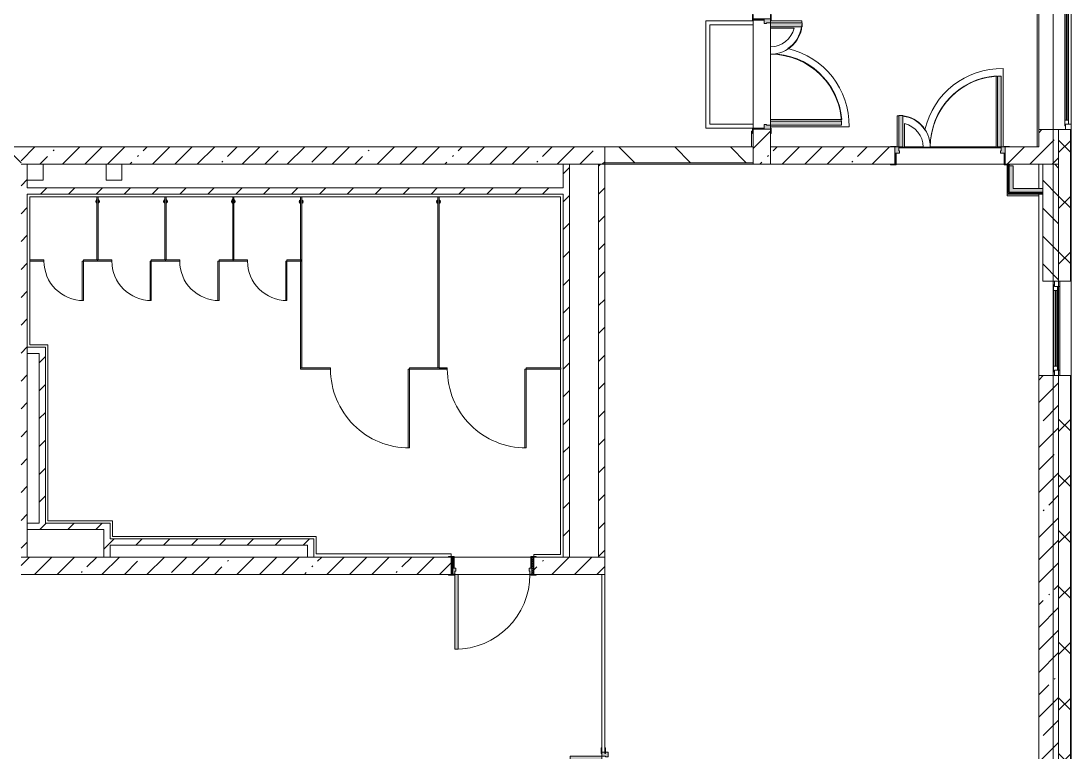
# Model space of a CAD drawing. Header units: millimetres. Extents: x 957 to 217451, y -8553 to 29000.
# Drawn here: x 202371 to 215679, y 2927 to 12198 of the extents above; entities that cross this region are included whole.
import ezdxf

# ---------------------------------------------------------------- set-up
doc = ezdxf.new("R2010")
doc.units = ezdxf.units.MM
doc.linetypes.add('Осевая', pattern=[3175, 635, -476.25, 1587.5, -476.25])
for name, color, linetype, lineweight, true_color in [('A-DOOR-3', 7, 'Continuous', 5, 0xaaaaaa), ('A-DOOR-4', 7, 'Continuous', 5, 0xe2e2e2), ('A-DOOR-FRAM-3', 7, 'Continuous', 5, 0xe2e2e2), ('A-DOOR-FRAM-4', 7, 'Continuous', 5, 0xaaaaaa), ('A-FLOR-2', 7, 'Continuous', 5, 0xaaaaaa), ('A-GENM-5', 7, 'Continuous', 5, 0xe2ddcd), ('I-WALL-1', 7, 'Continuous', 9, 0xe7e7e7)]:
    doc.layers.add(name, color=color, linetype=linetype, lineweight=lineweight, true_color=true_color)
for name, color, linetype, lineweight in [('A-DOOR-6', 7, 'Continuous', 5), ('A-GENM-2', 7, 'Continuous', 5), ('A-GLAZ-2', 7, 'Continuous', 5), ('A-WALL', 7, 'Continuous', 9), ('A-WALL-2', 7, 'Continuous', 5), ('I-WALL-2', 7, 'Continuous', 5), ('Оси', 7, 'Continuous', 9), ('Оси-2', 7, 'Осевая', 9)]:
    doc.layers.add(name, color=color, linetype=linetype, lineweight=lineweight)
pattern_1 = [(45, (90440.88, 0), (-176.7767, 176.7767), [])]
pattern_2 = [(45, (90440.88, 0), (-285.1231, 285.1231), []), (45, (90726, 0), (-285.1231, 285.1231), [504.031, -100.806, 16.764, -84.042])]
pattern_3 = [(45, (90440.9, 0), (-530.33, 530.33), []), (135, (90440.9, 0), (-530.33, -530.33), [])]

# ---------------------------------------------------------------- blocks, each defined once
blk = doc.blocks.new('120_Окно_СКБ_1Ст - 120_Окно_СКБ_1Ст 1200х2500_h_ с форточкой 3-24161067-3_2_1_птичка')
at = {"layer": 'A-GLAZ-2'}
for p, q in [((-600, -127), (-600, -57)), ((-600, -57), (-530, -57)), ((600, -57), (-600, -57)), ((-530, -127), (-600, -127)), ((-600, -127), (-550, -127)), ((-530, -127), (-550, -127)), ((-550, -127), (-550, -137)), ((-530, -57), (-530, -127)), ((530, -87), (-530, -87)), ((-530, -87), (-530, -127)), ((-480, -137), (-480, -87)), ((-480, -107), (480, -107)), ((480, -117), (-480, -117)), ((480, -137), (480, -87)), ((530, -127), (530, -57)), ((530, -57), (600, -57)), ((530, -127), (530, -87)), ((600, -127), (530, -127)), ((550, -127), (530, -127)), ((550, -127), (600, -127)), ((550, -137), (550, -127)), ((600, -57), (600, -127)), ((-550, -137), (550, -137)), ((550, -137), (-550, -137))]:
    blk.add_line(p, q, dxfattribs=at)
blk = doc.blocks.new('110_Дверь_СКБ_2Ст - Д-5_п_ Из игровой в коридор-32679362-3_2_1_птичка')
at = {"layer": 'A-DOOR-4'}
for points in [[(662, 110), (662, 1010), (612, 1010), (612, 110)], [(-638, 110), (-588, 110), (-588, 510), (-638, 510), (-638, 170)], [(712, -110), (712, 30), (698, 30), (698, -110)]]:
    blk.add_hatch(color=256, dxfattribs=at).paths.add_polyline_path(points)
h = blk.add_hatch(color=256, dxfattribs=at)
h.paths.add_polyline_path([(-628, 30), (-628, 60), (-638, 60), (-638, 110), (-688, 109), (-688, 30), (-637, 30)])
h.paths.add_polyline_path([(652, 30), (712, 30), (712, 110), (662, 109), (662, 60), (652, 60)])
at = {"layer": 'A-DOOR-FRAM-3'}
for points in [[(-742, 110), (-672, 110), (-672, 118), (-742, 118)], [(-688, -110), (-672, -110), (-672, 30), (-688, 30), (-688, -106)], [(768, 110), (768, 118), (698, 118), (698, 110), (761, 110)], [(-718, -118), (-672, -118), (-672, -110), (-742, -110), (-742, -118)], [(750, -118), (768, -118), (763, -110), (698, -110), (698, -118), (738, -118)]]:
    blk.add_hatch(color=256, dxfattribs=at).paths.add_polyline_path(points)
at = {"layer": 'A-DOOR-3'}
for p, q in [((662, 1010), (612, 1010)), ((612, 1010), (612, 110)), ((662, 110), (662, 1010)), ((-638, 510), (-638, 110)), ((-588, 510), (-638, 510)), ((-588, 110), (-588, 510)), ((-638, 110), (-588, 110)), ((612, 110), (662, 110))]:
    blk.add_line(p, q, dxfattribs=at)
for centre, radius, start, end in [((662, 110), 900, 90, 180), ((-638, 110), 400, 360, 90)]:
    blk.add_arc(centre, radius, start, end, dxfattribs=at)
at = {"layer": 'A-DOOR-FRAM-4'}
for p, q in [((-672, 118), (-742, 118)), ((-742, 118), (-742, 110)), ((-742, 110), (-672, 110)), ((-638, 110), (-688, 110)), ((-688, 110), (-688, 30)), ((-688, 30), (-628, 30)), ((-672, 30), (-688, 30)), ((-688, 30), (-688, -110)), ((-672, 110), (-672, 118)), ((-672, -110), (-672, 30)), ((-638, 60), (-638, 110)), ((-628, 60), (-638, 60)), ((-628, 30), (-628, 60)), ((662, 60), (652, 60)), ((652, 60), (652, 30)), ((652, 30), (712, 30)), ((662, 110), (662, 60)), ((712, 110), (662, 110)), ((768, 118), (698, 118)), ((698, 118), (698, 110)), ((698, 110), (768, 110)), ((712, 30), (698, 30)), ((698, 30), (698, -110)), ((712, 30), (712, 110)), ((712, -110), (712, 30)), ((768, 110), (768, 118)), ((-672, -110), (-742, -110)), ((-742, -110), (-742, -118)), ((-742, -118), (-672, -118)), ((-688, -110), (-672, -110)), ((-672, -118), (-672, -110)), ((698, -110), (712, -110)), ((768, -110), (698, -110)), ((698, -110), (698, -118)), ((698, -118), (768, -118)), ((768, -118), (768, -110))]:
    blk.add_line(p, q, dxfattribs=at)
blk = doc.blocks.new('110_Дверь_СКБ_2Ст - Д-1_л_Лестничная клетка EIS60 2-32142534-3_2_1_птичка')
at = {"layer": 'A-DOOR-4'}
for points in [[(662, 110), (662, 1010), (612, 1010), (612, 110)], [(-638, 110), (-588, 110), (-588, 510), (-638, 510), (-638, 186)], [(712, -110), (712, 30), (698, 25), (698, -110)]]:
    blk.add_hatch(color=256, dxfattribs=at).paths.add_polyline_path(points)
h = blk.add_hatch(color=256, dxfattribs=at)
h.paths.add_polyline_path([(698, 30), (712, 30), (712, 110), (662, 110), (662, 60), (652, 60), (652, 30), (697, 30)])
h.paths.add_polyline_path([(-628, 30), (-628, 60), (-638, 60), (-638, 110), (-688, 110), (-688, 30), (-638, 30)])
at = {"layer": 'A-DOOR-FRAM-3'}
for points in [[(-689, 110), (-672, 110), (-672, 118), (-742, 118), (-742, 110), (-692, 110)], [(-688, -110), (-672, -110), (-673, 30), (-688, 25), (-688, -106)], [(712, 110), (768, 110), (768, 118), (698, 118), (698, 110)], [(-723, -118), (-672, -118), (-673, -110), (-742, -110), (-742, -118)], [(712, -118), (768, -118), (768, -110), (698, -110), (698, -118), (708, -118)]]:
    blk.add_hatch(color=256, dxfattribs=at).paths.add_polyline_path(points)
at = {"layer": 'A-DOOR-3'}
for p, q in [((662, 1010), (612, 1010)), ((612, 1010), (612, 110)), ((662, 110), (662, 1010)), ((-638, 510), (-638, 110)), ((-588, 510), (-638, 510)), ((-588, 110), (-588, 510)), ((-638, 110), (-588, 110)), ((612, 110), (662, 110))]:
    blk.add_line(p, q, dxfattribs=at)
for centre, radius, start, end in [((662, 110), 900, 90, 180), ((-638, 110), 400, 360, 90)]:
    blk.add_arc(centre, radius, start, end, dxfattribs=at)
at = {"layer": 'A-DOOR-FRAM-4'}
for p, q in [((-672, 118), (-742, 118)), ((-742, 118), (-742, 110)), ((-742, 110), (-672, 110)), ((-638, 110), (-688, 110)), ((-688, 110), (-688, 30)), ((-688, 30), (-628, 30)), ((-672, 30), (-688, 30)), ((-688, 30), (-688, -110)), ((-672, 110), (-672, 118)), ((-672, -110), (-672, 30)), ((-638, 60), (-638, 110)), ((-628, 60), (-638, 60)), ((-628, 30), (-628, 60)), ((662, 60), (652, 60)), ((652, 60), (652, 30)), ((652, 30), (712, 30)), ((662, 110), (662, 60)), ((712, 110), (662, 110)), ((768, 118), (698, 118)), ((698, 118), (698, 110)), ((698, 110), (768, 110)), ((712, 30), (698, 30)), ((698, 30), (698, -110)), ((712, 30), (712, 110)), ((712, -110), (712, 30)), ((768, 110), (768, 118)), ((-672, -110), (-742, -110)), ((-742, -110), (-742, -118)), ((-742, -118), (-672, -118)), ((-688, -110), (-672, -110)), ((-672, -118), (-672, -110)), ((698, -110), (712, -110)), ((768, -110), (698, -110)), ((698, -110), (698, -118)), ((698, -118), (768, -118)), ((768, -118), (768, -110))]:
    blk.add_line(p, q, dxfattribs=at)
blk = doc.blocks.new('110_Дверь_СКБ_1Ст_Внутренняя1 - Д-7а_л__950x2100h_Туалет-V201-3_2_1_птичка')
at = {"layer": 'A-DOOR-3'}
h = blk.add_hatch(dxfattribs=at)
h.set_pattern_fill('FP_80', color=256, style=0, pattern_type=2)
h.set_pattern_definition([(135, (1776.41, 174.685), (-14.14214, -14.14214), []), (225, (1776.41, 174.685), (14.14214, -14.14214), [])])
h.paths.add_polyline_path([(537.5, 110), (512.5, 110), (512.5, -110), (537.5, -110)])
at = {"layer": 'A-DOOR-4'}
h = blk.add_hatch(color=256, dxfattribs=at)
h.paths.add_polyline_path([(487.5, 110), (487.5, 70), (477.5, 70), (477.5, 30), (512.5, 30), (512.5, 110), (500.2, 110)])
h.paths.add_polyline_path([(-487.5, 110), (-487.5, 30), (-452.5, 30), (-452.5, 70), (-462.5, 70), (-462.5, 110), (-472.5, 110)])
at = {"layer": 'A-DOOR-FRAM-3'}
for points in [[(447.5, 1060), (447.5, 110), (487.5, 112), (487.5, 1060)], [(-542.5, 118), (-542.5, 110), (-472.5, 110), (-472.5, 118), (-512.5, 118)], [(-487.5, 30), (-487.5, -110), (-472.5, -110), (-472.5, 30)], [(567.5, 118), (497.5, 118), (497.5, 110), (567.5, 110)], [(497.5, 30), (497.5, -110), (512.5, -110), (512.5, 30)], [(-512.5, -110), (-542.5, -110), (-542.5, -118), (-472.5, -118), (-472.5, -110), (-487.5, -110)], [(536.5, -110), (497.5, -110), (497.5, -118), (567.5, -118), (567.5, -110), (537.5, -110)]]:
    blk.add_hatch(color=256, dxfattribs=at).paths.add_polyline_path(points)
at = {"layer": 'A-DOOR-FRAM-4'}
h = blk.add_hatch(dxfattribs=at)
h.set_pattern_fill('FP_81', color=256, style=0, pattern_type=2)
h.set_pattern_definition([(45, (-346.384, 174.685), (-14.1421, 14.1421), []), (135, (-346.384, 174.685), (-14.1421, -14.1421), [])])
h.paths.add_polyline_path([(-512.5, 110), (-512.5, -110), (-487.5, -110), (-487.5, 110)])
at = {"layer": 'A-DOOR-3'}
for p, q in [((487.5, 1060), (447.5, 1060)), ((447.5, 1060), (447.5, 110)), ((487.5, 110), (487.5, 1060)), ((447.5, 110), (487.5, 110))]:
    blk.add_line(p, q, dxfattribs=at)
blk.add_arc((487.5, 110), 950, 90, 180, dxfattribs=at)
at = {"layer": 'A-DOOR-FRAM-4'}
for p, q in [((-472.5, 118), (-542.5, 118)), ((-542.5, 118), (-542.5, 110)), ((-542.5, 110), (-472.5, 110)), ((-487.5, 110), (-512.5, 110)), ((-512.5, 110), (-512.5, -110)), ((-462.5, 110), (-487.5, 110)), ((-487.5, 110), (-487.5, 30)), ((-487.5, -110), (-487.5, 110)), ((-472.5, 110), (-487.5, 110)), ((-487.5, 110), (-487.5, 109)), ((-487.5, 109), (-472.5, 109)), ((-487.5, 30), (-452.5, 30)), ((-472.5, 30), (-487.5, 30)), ((-487.5, 30), (-487.5, -110)), ((-472.5, 110), (-472.5, 118)), ((-472.5, 109), (-472.5, 110)), ((-472.5, -110), (-472.5, 30)), ((-462.5, 70), (-462.5, 110)), ((-452.5, 70), (-462.5, 70)), ((-452.5, 30), (-452.5, 70)), ((487.5, 70), (477.5, 70)), ((477.5, 70), (477.5, 30)), ((477.5, 30), (512.5, 30)), ((487.5, 110), (487.5, 70)), ((512.5, 110), (487.5, 110)), ((567.5, 118), (497.5, 118)), ((497.5, 118), (497.5, 110)), ((512.5, 110), (497.5, 110)), ((497.5, 110), (497.5, 109)), ((497.5, 110), (567.5, 110)), ((497.5, 109), (512.5, 109)), ((512.5, 30), (497.5, 30)), ((497.5, 30), (497.5, -110)), ((512.5, 30), (512.5, 110)), ((537.5, 110), (512.5, 110)), ((512.5, 110), (512.5, -110)), ((512.5, 109), (512.5, 110)), ((512.5, -110), (512.5, 30)), ((537.5, -110), (537.5, 110)), ((567.5, 110), (567.5, 118)), ((-472.5, -110), (-542.5, -110)), ((-542.5, -110), (-542.5, -118)), ((-542.5, -118), (-472.5, -118)), ((-512.5, -110), (-487.5, -110)), ((-487.5, -110), (-472.5, -110)), ((-472.5, -118), (-472.5, -110)), ((497.5, -110), (512.5, -110)), ((567.5, -110), (497.5, -110)), ((497.5, -110), (497.5, -118)), ((497.5, -118), (567.5, -118)), ((512.5, -110), (537.5, -110)), ((567.5, -118), (567.5, -110))]:
    blk.add_line(p, q, dxfattribs=at)
blk = doc.blocks.new('120_Окно_СКБ_2Ст_Фрамуга сверху - 120_Окно_СКБ_2Ст_2300х2500_h_ ДОО 2-24160916-3_2_1_птичка')
at = {"layer": 'A-GLAZ-2'}
for p, q in [((-1150, 13), (-1150, 83)), ((-1150, 83), (-1080, 83)), ((1150, 83), (-1150, 83)), ((-1080, 13), (-1150, 13)), ((-1150, 13), (-540, 13)), ((-1080, 83), (-1080, 13)), ((-1080, 83), (1080, 83)), ((-590, 53), (-1080, 53)), ((-590, 43), (-1080, 43)), ((-1080, 13), (-540, 13)), ((-590, 13), (-590, 83)), ((-590, 83), (-520, 83)), ((-520, 13), (-590, 13)), ((-520, 13), (-540, 13)), ((-540, 13), (-540, 3)), ((-540, 3), (1100, 3)), ((1100, 3), (-540, 3)), ((-520, 83), (-520, 13)), ((1080, 53), (-520, 53)), ((-520, 53), (-520, 13)), ((-470, 3), (-470, 53)), ((-470, 33), (1030, 33)), ((1030, 23), (-470, 23)), ((1030, 3), (1030, 53)), ((1080, 13), (1080, 83)), ((1080, 83), (1150, 83)), ((1080, 13), (1080, 53)), ((1150, 13), (1080, 13)), ((1100, 13), (1080, 13)), ((1100, 13), (1150, 13)), ((1100, 3), (1100, 13)), ((1150, 83), (1150, 13))]:
    blk.add_line(p, q, dxfattribs=at)
blk = doc.blocks.new('131_Сантехническая перегородка_Дверь 5 - СД-1-V295-3_2_1_птичка')
at = {"layer": 'A-GENM-5'}
for points in [[(70, 8), (70, -8), (250, -8), (250, 8), (77, 8)], [(750, 8), (750, -8), (930, -8), (929, 8), (828, 8)]]:
    blk.add_hatch(color=256, dxfattribs=at).paths.add_polyline_path(points)
at = {"layer": 'A-DOOR-6'}
for p, q in [((266, 508), (250, 508)), ((250, 8), (250, 508)), ((266, 8), (266, 508)), ((266, 8), (250, 8))]:
    blk.add_line(p, q, dxfattribs=at)
blk.add_arc((250, 8), 500, 360, 90, dxfattribs=at)
at = {"layer": 'A-GENM-2'}
for p, q in [((250, 8), (70, 8)), ((70, 8), (70, -8)), ((250, -8), (250, 8)), ((930, 8), (750, 8)), ((750, 8), (750, -8)), ((930, -8), (930, 8)), ((70, -8), (250, -8)), ((750, -8), (930, -8))]:
    blk.add_line(p, q, dxfattribs=at)
blk = doc.blocks.new('131_Сантехническая перегородка_Дверь 5 - СД-1-V296-3_2_1_птичка')
at = {"layer": 'A-GENM-5'}
for points in [[(78, 8), (78, -8), (250, -8), (250, 8)], [(922, 8), (750, 8), (750, -8), (930, -8), (930, 8)]]:
    blk.add_hatch(color=256, dxfattribs=at).paths.add_polyline_path(points)
at = {"layer": 'A-DOOR-6'}
for p, q in [((266, 508), (250, 508)), ((250, 8), (250, 508)), ((266, 8), (266, 508)), ((266, 8), (250, 8))]:
    blk.add_line(p, q, dxfattribs=at)
blk.add_arc((250, 8), 500, 360, 90, dxfattribs=at)
at = {"layer": 'A-GENM-2'}
for p, q in [((250, 8), (70, 8)), ((70, 8), (70, -8)), ((250, -8), (250, 8)), ((930, 8), (750, 8)), ((750, 8), (750, -8)), ((930, -8), (930, 8)), ((70, -8), (250, -8)), ((750, -8), (930, -8))]:
    blk.add_line(p, q, dxfattribs=at)
blk = doc.blocks.new('131_Сантехническая перегородка 6 - СП-1-V293-3_2_1_птичка')
at = {"layer": 'A-GENM-5'}
blk.add_hatch(color=256, dxfattribs=at).paths.add_polyline_path([(800, 8), (0, 8), (0, -8), (800, -8)])
at = {"layer": 'A-GENM-2'}
for p, q in [((800, 8), (0, 8)), ((0, 8), (0, -8)), ((800, -8), (800, 8)), ((0, -8), (800, -8))]:
    blk.add_line(p, q, dxfattribs=at)
at = {"layer": 'A-GENM-2', "flags": 128}
for points in [[(71, 8), (71, 9), (71, 9), (70, 9), (70, 10), (70, 10), (69, 11), (69, 11), (68, 12), (68, 12), (67, 12), (67, 13), (66, 13), (66, 13), (65, 14), (65, 14), (64, 14), (64, 14), (63, 14), (62, 15), (62, 15), (61, 15), (61, 15), (60, 15), (59, 15), (59, 15), (58, 15), (58, 15), (57, 15), (56, 15), (56, 15), (55, 15), (55, 15), (54, 14), (54, 14), (53, 14), (52, 14), (52, 13), (51, 13), (51, 13), (50, 13), (50, 12), (49, 12), (49, 11), (48, 11), (48, 11), (48, 10), (47, 10), (47, 9), (46, 9), (46, 8), (46, 8)], [(46, -8), (46, -9), (47, -9), (47, -9), (47, -10), (48, -10), (48, -11), (49, -11), (49, -12), (50, -12), (50, -12), (51, -13), (51, -13), (52, -13), (52, -14), (53, -14), (53, -14), (54, -14), (54, -14), (55, -15), (56, -15), (56, -15), (57, -15), (57, -15), (58, -15), (59, -15), (59, -15), (60, -15), (60, -15), (61, -15), (62, -15), (62, -15), (63, -15), (63, -14), (64, -14), (64, -14), (65, -14), (66, -13), (66, -13), (67, -13), (67, -13), (68, -12), (68, -12), (69, -11), (69, -11), (69, -11), (70, -10), (70, -10), (71, -9), (71, -9), (71, -8), (71, -8)]]:
    blk.add_lwpolyline(points, dxfattribs=at)
at = {"layer": 'A-GENM-2'}
for radius, start, end in [(24.6, 19.9113, 160.0887), (17.6, 45, 135), (17.6, 45, 135), (15.1, 45, 135), (24.6, 199.9113, 340.0887), (17.6, 225, 315), (17.6, 225, 315), (15.1, 225, 315)]:
    blk.add_arc((59, 0), radius, start, end, dxfattribs=at)
blk = doc.blocks.new('131_Сантехническая перегородка 7 - СП-1-V292-3_2_1_птичка')
at = {"layer": 'A-GENM-5'}
blk.add_hatch(color=256, dxfattribs=at).paths.add_polyline_path([(2166, -8), (2166, 8), (-4, 8), (-4, -8), (1058, -8)])
at = {"layer": 'A-GENM-2'}
for p, q in [((2166, 8), (-4, 8)), ((-4, 8), (-4, -8)), ((2166, -8), (2166, 8)), ((-4, -8), (2166, -8))]:
    blk.add_line(p, q, dxfattribs=at)
at = {"layer": 'A-GENM-2', "flags": 128}
for points in [[(71, 8), (71, 9), (71, 9), (70, 9), (70, 10), (70, 10), (69, 11), (69, 11), (68, 12), (68, 12), (67, 12), (67, 13), (66, 13), (66, 13), (65, 14), (65, 14), (64, 14), (64, 14), (63, 14), (62, 15), (62, 15), (61, 15), (61, 15), (60, 15), (59, 15), (59, 15), (58, 15), (58, 15), (57, 15), (56, 15), (56, 15), (55, 15), (55, 15), (54, 14), (54, 14), (53, 14), (52, 14), (52, 13), (51, 13), (51, 13), (50, 13), (50, 12), (49, 12), (49, 11), (48, 11), (48, 11), (48, 10), (47, 10), (47, 9), (46, 9), (46, 8), (46, 8)], [(46, -8), (46, -9), (47, -9), (47, -9), (47, -10), (48, -10), (48, -11), (49, -11), (49, -12), (50, -12), (50, -12), (51, -13), (51, -13), (52, -13), (52, -14), (53, -14), (53, -14), (54, -14), (54, -14), (55, -15), (56, -15), (56, -15), (57, -15), (57, -15), (58, -15), (59, -15), (59, -15), (60, -15), (60, -15), (61, -15), (62, -15), (62, -15), (63, -15), (63, -14), (64, -14), (64, -14), (65, -14), (66, -13), (66, -13), (67, -13), (67, -13), (68, -12), (68, -12), (69, -11), (69, -11), (69, -11), (70, -10), (70, -10), (71, -9), (71, -9), (71, -8), (71, -8)]]:
    blk.add_lwpolyline(points, dxfattribs=at)
at = {"layer": 'A-GENM-2'}
for radius, start, end in [(24.6, 19.9113, 160.0887), (17.6, 45, 135), (17.6, 45, 135), (15.1, 45, 135), (24.6, 199.9113, 340.0887), (17.6, 225, 315), (17.6, 225, 315), (15.1, 225, 315)]:
    blk.add_arc((59, 0), radius, start, end, dxfattribs=at)
blk = doc.blocks.new('131_Сантехническая перегородка_Дверь МГН - СД-1-V294-3_2_1_птичка')
at = {"layer": 'A-GENM-5'}
for points in [[(-366.5, 8), (-370, 8), (-366.5, -8), (10, -8), (10, 8), (-350.5, 8)], [(1374, 8), (1010, 8), (1010, -8), (1390, -8), (1390, 8)]]:
    blk.add_hatch(color=256, dxfattribs=at).paths.add_polyline_path(points)
at = {"layer": 'A-DOOR-6'}
for p, q in [((10, 1008), (26, 1008)), ((10, 8), (10, 1008)), ((26, 8), (26, 1008)), ((10, 8), (26, 8))]:
    blk.add_line(p, q, dxfattribs=at)
blk.add_arc((10, 8), 1000, 360, 90, dxfattribs=at)
at = {"layer": 'A-GENM-2'}
for p, q in [((10, 8), (-370, 8)), ((-370, 8), (-370, -8)), ((10, -8), (10, 8)), ((1390, 8), (1010, 8)), ((1010, 8), (1010, -8)), ((1390, -8), (1390, 8)), ((-370, -8), (10, -8)), ((1010, -8), (1390, -8))]:
    blk.add_line(p, q, dxfattribs=at)
blk = doc.blocks.new('131_Сантехническая перегородка_Дверь МГН 2 - СД-1-V297-3_2_1_птичка')
at = {"layer": 'A-GENM-5'}
for points in [[(-430, 8), (-427, -8), (10, -8), (10, 8), (-427, 8)], [(1010, 8), (1010, -8), (1110, -8), (1110, 8)]]:
    blk.add_hatch(color=256, dxfattribs=at).paths.add_polyline_path(points)
at = {"layer": 'A-DOOR-6'}
for p, q in [((10, 1008), (26, 1008)), ((10, 8), (10, 1008)), ((26, 8), (26, 1008)), ((10, 8), (26, 8))]:
    blk.add_line(p, q, dxfattribs=at)
blk.add_arc((10, 8), 1000, 360, 90, dxfattribs=at)
at = {"layer": 'A-GENM-2'}
for p, q in [((10, 8), (-430, 8)), ((-430, 8), (-430, -8)), ((10, -8), (10, 8)), ((1110, 8), (1010, 8)), ((1010, 8), (1010, -8)), ((1110, -8), (1110, 8)), ((-430, -8), (10, -8)), ((1010, -8), (1110, -8))]:
    blk.add_line(p, q, dxfattribs=at)
blk = doc.blocks.new('110_Дверь_СКБ_2Ст - Д-5_п__в составе перегородки _не входит в спец__-32680317-3_2_1_птичка')
at = {"layer": 'A-DOOR-4'}
h = blk.add_hatch(color=256, dxfattribs=at)
h.paths.add_polyline_path([(712, -20), (712, 60), (652, 60), (652, 30), (662, 30), (662, -20)])
h.paths.add_polyline_path([(-628, 30), (-628, 60), (-688, 60), (-688, -20), (-638, -20), (-638, 30)])
for points in [[(-588, -420), (-588, -20), (-638, -20), (-638, -420)], [(662, -916), (662, -20), (612, -20), (612, -920), (662, -920)]]:
    blk.add_hatch(color=256, dxfattribs=at).paths.add_polyline_path(points)
at = {"layer": 'A-DOOR-FRAM-3'}
for points in [[(-688, 28), (-743, 28), (-743, 20), (-688, 20)], [(767, 28), (712, 28), (712, 20), (767, 20)], [(-673, -28), (-673, -20), (-743, -20), (-743, -28), (-688, -28)], [(767, -20), (697, -20), (697, -28), (767, -28)]]:
    blk.add_hatch(color=256, dxfattribs=at).paths.add_polyline_path(points)
at = {"layer": 'A-DOOR-3'}
for p, q in [((-638, -20), (-588, -20)), ((-638, -420), (-638, -20)), ((-588, -20), (-588, -420)), ((612, -20), (662, -20)), ((612, -920), (612, -20)), ((662, -20), (662, -920)), ((-588, -420), (-638, -420)), ((662, -920), (612, -920))]:
    blk.add_line(p, q, dxfattribs=at)
for centre, radius, start, end in [((-638, -20), 400, 270, 0), ((662, -20), 900, 180, 270)]:
    blk.add_arc(centre, radius, start, end, dxfattribs=at)
at = {"layer": 'A-DOOR-FRAM-4'}
for p, q in [((-743, 28), (-673, 28)), ((-743, 20), (-743, 28)), ((-673, 20), (-743, 20)), ((-688, 60), (-628, 60)), ((-688, -20), (-688, 60)), ((-688, 20), (-673, 20)), ((-688, 19), (-688, 20)), ((-673, 19), (-688, 19)), ((-673, 28), (-673, 20)), ((-673, 20), (-673, 19)), ((-638, 30), (-638, -20)), ((-628, 30), (-638, 30)), ((-628, 60), (-628, 30)), ((652, 60), (712, 60)), ((652, 30), (652, 60)), ((662, 30), (652, 30)), ((662, -20), (662, 30)), ((697, 20), (697, 28)), ((697, 28), (767, 28)), ((697, 19), (697, 20)), ((697, 20), (712, 20)), ((767, 20), (697, 20)), ((712, 19), (697, 19)), ((712, 60), (712, -20)), ((712, 20), (712, 19)), ((767, 28), (767, 20)), ((-743, -20), (-673, -20)), ((-743, -28), (-743, -20)), ((-673, -28), (-743, -28)), ((-638, -20), (-688, -20)), ((-673, -20), (-673, -28)), ((712, -20), (662, -20)), ((697, -28), (697, -20)), ((697, -20), (767, -20)), ((767, -28), (697, -28)), ((767, -20), (767, -28))]:
    blk.add_line(p, q, dxfattribs=at)

msp = doc.modelspace()

# ---------------------------------------------------------------- hatches: boundary and pattern name
at = {"layer": 'A-WALL-2'}
h = msp.add_hatch(dxfattribs=at)
h.set_pattern_fill('FP_60', color=256, style=0, pattern_type=2)
h.set_pattern_definition([(45, (90440.9, 0), (-353.5534, 353.5534), []), (135, (90440.9, 0), (-353.5534, -353.5534), [])])
h.paths.add_polyline_path([(215670.9, -250), (215670.9, 7700), (215520.9, 7700), (215523.7, -250), (215562.6, -250)])
h.paths.add_polyline_path([(215587, 8900), (215670.9, 8900), (215670.9, 10820), (215520.9, 10820), (215520.9, 8900)])
h.paths.add_polyline_path([(215520.9, 13120), (215670.9, 13120), (215670.9, 21400), (215520.9, 21400), (215520.9, 13534.8)])
h = msp.add_hatch(dxfattribs=at)
h.set_pattern_fill('FP_59', color=256, style=0, pattern_type=2)
h.set_pattern_definition([(135, (90440.88, 0), (-176.7767, -176.7767), [])])
h.paths.add_polyline_path([(215389.4, 8900), (215520.9, 8900), (215520.9, 10380), (215320.9, 10380), (215320.9, 8900), (215351.1, 8900)])
at = {"layer": 'I-WALL-1'}
for points in [[(214895.9, 10025), (214945.9, 10025), (214945.9, 10360), (214895.9, 10360), (214895.9, 10064.1)], [(215265.9, 10025), (215320.9, 10025), (215320.2, 10075), (214945.9, 10075), (214945.9, 10025)]]:
    msp.add_hatch(color=256, dxfattribs=at).paths.add_polyline_path(points)
at = {"layer": 'I-WALL-2'}
h = msp.add_hatch(dxfattribs=at)
h.set_pattern_fill('FP_57', color=256, style=0, pattern_type=2)
h.set_pattern_definition(pattern_2)
h.paths.add_polyline_path([(215520.9, 10600), (215520.9, 10820), (215270.9, 10820), (215270.9, 10600), (215360.7, 10600)])
h.paths.add_polyline_path([(215520.9, 13120), (215520.9, 21400), (215270.9, 21400), (215271.4, 13120)])
h = msp.add_hatch(dxfattribs=at)
h.set_pattern_fill('FP_57', color=256, style=0, pattern_type=2)
h.set_pattern_definition(pattern_2)
h.paths.add_polyline_path([(211870.9, 10380), (211866.7, 10825), (211650.9, 10825), (211650.9, 10380)])
h.paths.add_polyline_path([(211870.9, 12225), (211870.9, 13400), (211650.9, 13400), (211650.9, 12225), (211820.9, 12225)])
h.paths.add_polyline_path([(211870.9, 13900), (211870.9, 18600), (211650.9, 18600), (211650.9, 13900), (211670.9, 13900)])
h.paths.add_polyline_path([(211870.5, 19100), (211870.9, 19100), (211870.9, 19110), (211650.9, 19110), (211650.9, 19100), (211670.9, 19100)])
h = msp.add_hatch(dxfattribs=at)
h.set_pattern_fill('FP_61', color=256, style=0, pattern_type=2)
h.set_pattern_definition([(135, (90440.9, 0), (-353.5534, -353.5534), [])])
h.paths.add_polyline_path([(209770.9, 10400), (211650.9, 10400), (211650.9, 10600), (209770.9, 10600)])
h.paths.add_polyline_path([(198090.9, 10400), (198145.9, 10400), (198145.9, 10600), (197790.9, 10600), (197790.9, 10400), (197810.9, 10400)])
h.paths.add_polyline_path([(200640.9, 10400), (200670.9, 10400), (200670.9, 10600), (199545.9, 10596.2), (199545.9, 10400), (200570.9, 10400)])
h.paths.add_polyline_path([(202370.9, 10400), (202370.9, 10600), (201620.9, 10600), (201620.9, 10400), (202309.8, 10400)])
h = msp.add_hatch(dxfattribs=at)
h.set_pattern_fill('FP_57', color=256, style=0, pattern_type=2)
h.set_pattern_definition(pattern_2)
h.paths.add_polyline_path([(202460.1, 10380), (209770.9, 10380), (209770.9, 10600), (202370.9, 10600), (202370.9, 10380), (202450.9, 10380)])
h = msp.add_hatch(dxfattribs=at)
h.set_pattern_fill('FP_57', color=256, style=0, pattern_type=2)
h.set_pattern_definition(pattern_2)
h.paths.add_polyline_path([(215370.9, 10380), (215520.9, 10380), (215520.9, 10600), (214845.9, 10600), (214845.9, 10380), (215360.7, 10380)])
h.paths.add_polyline_path([(213445.9, 10380), (213445.9, 10600), (211870.9, 10600), (211870.9, 10380), (213420.9, 10380)])
h = msp.add_hatch(dxfattribs=at)
h.set_pattern_fill('FP_62', color=256, style=0, pattern_type=2)
h.set_pattern_definition(pattern_1)
h.paths.add_polyline_path([(202450.9, 5400), (202450.9, 10380), (202370.9, 10377.6), (202370.9, 5400)])
h = msp.add_hatch(dxfattribs=at)
h.set_pattern_fill('FP_62', color=256, style=0, pattern_type=2)
h.set_pattern_definition(pattern_1)
h.paths.add_polyline_path([(209240.9, 5400), (209320.9, 5400), (209320.9, 10380), (209240.9, 10380), (209240.9, 5431)])
h = msp.add_hatch(dxfattribs=at)
h.set_pattern_fill('FP_62', color=256, style=0, pattern_type=2)
h.set_pattern_definition(pattern_1)
h.paths.add_polyline_path([(209731.6, 5400), (209770.9, 5400), (209770.9, 10380), (209690.9, 10380), (209690.9, 5400)])
h = msp.add_hatch(dxfattribs=at)
h.set_pattern_fill('FP_126', color=256, style=0, pattern_type=2)
h.set_pattern_definition(pattern_3)
h.paths.add_polyline_path([(214883.4, 10000), (214883.4, 10360), (214870.9, 10360), (214870.9, 10000)])
h = msp.add_hatch(dxfattribs=at)
h.set_pattern_fill('FP_126', color=256, style=0, pattern_type=2)
h.set_pattern_definition(pattern_3)
h.paths.add_polyline_path([(214883.4, 10012.5), (214895.9, 10012.5), (214894.6, 10360), (214883.4, 10360), (214883.4, 10064.1)])
h = msp.add_hatch(dxfattribs=at)
h.set_pattern_fill('FP_62', color=256, style=0, pattern_type=2)
h.set_pattern_definition(pattern_1)
h.paths.add_polyline_path([(202876.2, 10000), (209240.9, 10000), (209240.9, 10080), (202450.9, 10080), (202450.9, 10000), (202679.7, 10000)])
h = msp.add_hatch(dxfattribs=at)
h.set_pattern_fill('FP_126', color=256, style=0, pattern_type=2)
h.set_pattern_definition(pattern_3)
h.paths.add_polyline_path([(215268.7, 10000), (215320.9, 10000), (215320.9, 10012.5), (214883.4, 10009.4), (214883.4, 10000), (214945.9, 10000)])
h = msp.add_hatch(dxfattribs=at)
h.set_pattern_fill('FP_126', color=256, style=0, pattern_type=2)
h.set_pattern_definition(pattern_3)
h.paths.add_polyline_path([(215270.9, 10012.5), (215320.9, 10012.5), (215320.9, 10025), (214895.9, 10025), (214895.9, 10012.5), (215267.3, 10012.5)])
h = msp.add_hatch(dxfattribs=at)
h.set_pattern_fill('FP_62', color=256, style=0, pattern_type=2)
h.set_pattern_definition(pattern_1)
h.paths.add_polyline_path([(202680.9, 5830), (202680.9, 7980), (202600.9, 7980), (202600.9, 5830)])
h = msp.add_hatch(dxfattribs=at)
h.set_pattern_fill('FP_57', color=256, style=0, pattern_type=2)
h.set_pattern_definition(pattern_2)
h.paths.add_polyline_path([(215520.9, -100), (215520.9, 7700), (215270.9, 7700), (215270.9, -100)])
h = msp.add_hatch(dxfattribs=at)
h.set_pattern_fill('FP_62', color=256, style=0, pattern_type=2)
h.set_pattern_definition(pattern_1)
h.paths.add_polyline_path([(200720.9, 6620), (200720.9, 6700), (200190.9, 6700), (200192.6, 6620), (200690.9, 6620)])
h.paths.add_polyline_path([(202370.9, 6620), (202370.9, 6700), (201670.9, 6700), (201670.9, 6620), (202368.9, 6620)])
h = msp.add_hatch(dxfattribs=at)
h.set_pattern_fill('FP_62', color=256, style=0, pattern_type=2)
h.set_pattern_definition(pattern_1)
h.paths.add_polyline_path([(203420.9, 5750), (203420.9, 5830), (202450.9, 5830), (202450.9, 5750), (203242, 5750)])
h = msp.add_hatch(dxfattribs=at)
h.set_pattern_fill('FP_62', color=256, style=0, pattern_type=2)
h.set_pattern_definition(pattern_1)
h.paths.add_polyline_path([(203420.9, 5400), (203500.9, 5400), (203500.9, 5830), (203420.9, 5830), (203420.9, 5661)])
h = msp.add_hatch(dxfattribs=at)
h.set_pattern_fill('FP_62', color=256, style=0, pattern_type=2)
h.set_pattern_definition(pattern_1)
h.paths.add_polyline_path([(203531.9, 5550), (206000.9, 5550), (206000.9, 5630), (203500.9, 5630), (203500.9, 5550)])
h = msp.add_hatch(dxfattribs=at)
h.set_pattern_fill('FP_62', color=256, style=0, pattern_type=2)
h.set_pattern_definition(pattern_1)
h.paths.add_polyline_path([(206080.9, 5400), (206080.9, 5630), (206000.9, 5630), (206000.9, 5400)])
h = msp.add_hatch(dxfattribs=at)
h.set_pattern_fill('FP_57', color=256, style=0, pattern_type=2)
h.set_pattern_definition(pattern_2)
h.paths.add_polyline_path([(209209.9, 5180), (209770.9, 5180), (209767.4, 5400), (208870.9, 5400), (208870.9, 5180), (208910.6, 5180)])
h.paths.add_polyline_path([(206111.9, 5180), (207820.9, 5180), (207820.9, 5400), (202370.9, 5400), (202370.9, 5180), (203870.9, 5180)])

# ---------------------------------------------------------------- linework, layer by layer
at = {"layer": 'A-FLOR-2'}
for p, q in [((215249.9, 10600), (215249.9, 13450)), ((211050.9, 12197.6), (211050.9, 10840)), ((211650.9, 12197.6), (211050.9, 12197.6)), ((211100.9, 10890), (211100.9, 12147.6)), ((211100.9, 12147.6), (211650.9, 12147.6)), ((211650.9, 12147.6), (211650.9, 12197.6)), ((212265.6, 12197.6), (211871.2, 12197.6)), ((211871.2, 12197.6), (211871.2, 12175)), ((211871.2, 12125), (211871.2, 12107.6)), ((211871.2, 12107.6), (212168.3, 12107.6)), ((211871.2, 11871.4), (211871.2, 11781.4)), ((214818.7, 10600), (214818.7, 11594.3)), ((214728.7, 11501.8), (214728.7, 10599.5)), ((212773.5, 10946.4), (211871.2, 10946.4)), ((211871.2, 10946.4), (211871.2, 10925)), ((213477.5, 10993.9), (213477.5, 10600)), ((211050.9, 10840), (211642.9, 10840)), ((211650.9, 10890), (211100.9, 10890)), ((211629.9, 10800), (211642.9, 10800)), ((211629.9, 10600), (211629.9, 10800)), ((211650.9, 10840), (211650.9, 10890)), ((211871.2, 10875), (211871.2, 10856.4)), ((211871.2, 10856.4), (212866, 10856.4)), ((213567.5, 10599.5), (213567.5, 10896.6)), ((213496.3, 10599.5), (213567.5, 10599.5)), ((213496.3, 10590), (214795.9, 10590)), ((213803.7, 10599.5), (213893.7, 10599.5)), ((214728.7, 10599.5), (214795.9, 10599.5)), ((202650.9, 10380), (202650.9, 10180)), ((203450.9, 10180), (203450.9, 10380)), ((203650.9, 10380), (203650.9, 10180)), ((211650.9, 10380), (209770.9, 10380)), ((214870.9, 10360), (214870.9, 10372)), ((202650.9, 10180), (202450.9, 10180)), ((203650.9, 10180), (203450.9, 10180)), ((214870.9, 9980), (214870.9, 10000)), ((205913.9, 9969), (202481.9, 9969)), ((202481.9, 9969), (202481.9, 9168)), ((207654.4, 9969), (205929.9, 9969)), ((209209.9, 9969), (207670.4, 9969)), ((209209.9, 7799), (209209.9, 9969)), ((215270.9, 9980), (214870.9, 9980)), ((202481.9, 9152), (202481.9, 8091)), ((202481.9, 8091), (202711.9, 8091)), ((202711.9, 8091), (202711.9, 5861)), ((209209.9, 5431), (209209.9, 7783)), ((202711.9, 5861), (203531.9, 5861)), ((203531.9, 5861), (203531.9, 5661)), ((203531.9, 5661), (206111.9, 5661)), ((206111.9, 5661), (206111.9, 5441)), ((206111.9, 5441), (207820.9, 5441)), ((207820.9, 5441), (207820.9, 5408)), ((208870.9, 5408), (208870.9, 5431)), ((208870.9, 5431), (209209.9, 5431))]:
    msp.add_line(p, q, dxfattribs=at)
for centre, radius, start, end in [((211871.2, 12176.4), 395, 303.54048, 352.50848), ((211871.2, 12176.4), 395, 359.78737, 3.07201), ((211871.2, 12176.4), 305, 270, 346.9573), ((211871.2, 10876.4), 995, 358.8489, 77.32946), ((211871.2, 10876.4), 905, 4.43687, 90), ((214798.7, 10599.5), 995, 88.8489, 167.32946), ((214798.7, 10599.5), 905, 94.43687, 180), ((213498.7, 10599.5), 395, 90.40773, 93.07201), ((213498.7, 10599.5), 395, 33.54048, 83.14192), ((213498.7, 10599.5), 305, 0, 76.9573)]:
    msp.add_arc(centre, radius, start, end, dxfattribs=at)
at = {"layer": 'A-WALL'}
for p, q in [((215520.9, 10820), (215520.9, 10600)), ((215520.9, 10600), (215520.9, 10820)), ((215670.9, 8900), (215670.9, 10820)), ((215673.9, 8900), (215673.9, 10820)), ((209770.9, 10600), (209770.9, 10400)), ((211650.9, 10400), (211650.9, 10600)), ((202450.9, 10380), (202370.9, 10380)), ((214883.4, 10012.5), (214883.4, 10360)), ((214895.9, 10025), (214895.9, 10360)), ((215520.9, 10380), (215320.9, 10380)), ((215520.9, 10380), (215520.9, 8900)), ((215520.9, 8900), (215520.9, 10380)), ((215320.9, 10012.5), (214883.4, 10012.5)), ((215320.9, 10025), (214895.9, 10025)), ((215670.9, -250), (215670.9, 7700)), ((215673.9, -253), (215673.9, 7700)), ((202370.9, 5400), (202450.9, 5400)), ((209240.9, 5400), (209320.9, 5400)), ((209690.9, 5400), (209770.9, 5400)), ((209770.9, 5180), (209730.9, 5180))]:
    msp.add_line(p, q, dxfattribs=at)
at = {"layer": 'A-WALL-2'}
for p, q in [((215678.9, 7700), (215678.9, 21558)), ((215678.9, 10820), (215520.9, 10820)), ((215520.9, 10600), (215520.9, 10380)), ((215320.9, 10380), (215320.9, 8900)), ((215320.9, 8900), (215520.9, 8900)), ((215520.9, 8900), (215678.9, 8900)), ((215520.9, 8900), (215520.9, -100)), ((215678.9, 7700), (215520.9, 7700)), ((215678.9, -258), (215678.9, 7700))]:
    msp.add_line(p, q, dxfattribs=at)
at = {"layer": 'I-WALL-2'}
for p, q in [((215270.9, 18850), (215270.9, 10600)), ((211650.9, 10890), (211650.9, 12147.6)), ((211870.9, 12125), (211870.9, 10925)), ((215520.9, 10820), (215270.9, 10820)), ((211650.9, 10770), (211650.9, 10600)), ((211870.9, 10380), (211870.9, 10770)), ((211650.9, 10600), (201650.9, 10600)), ((213390.9, 10600), (211870.9, 10600)), ((213567.5, 10600), (213803.7, 10600)), ((213892.8, 10600), (214728.7, 10600)), ((215270.9, 10600), (214900.9, 10600)), ((215520.9, 10380), (215520.9, 10600)), ((209770.9, 10400), (211650.9, 10400)), ((209770.9, 2980), (209770.9, 10400)), ((211650.9, 10400), (211650.9, 10380)), ((202450.9, 10080), (202450.9, 10380)), ((202450.9, 10380), (209770.9, 10380)), ((209240.9, 10380), (209240.9, 10080)), ((209320.9, 5400), (209320.9, 10380)), ((209690.9, 10380), (209690.9, 5400)), ((211650.9, 10380), (213390.9, 10380)), ((214830.9, 10380), (213460.9, 10380)), ((214870.9, 10360), (214870.9, 10000)), ((214945.9, 10360), (214870.9, 10360)), ((214900.9, 10380), (215320.9, 10380)), ((214945.9, 10075), (214945.9, 10360)), ((215270.9, 10075), (215270.9, 10380)), ((209240.9, 10080), (202450.9, 10080)), ((202450.9, 5400), (202450.9, 10000)), ((202450.9, 10000), (209240.9, 10000)), ((209240.9, 10000), (209240.9, 5400)), ((214870.9, 10000), (215320.9, 10000)), ((215320.9, 10075), (214945.9, 10075)), ((215270.9, 10000), (215270.9, 150)), ((215520.9, 8900), (215520.9, 7701)), ((202680.9, 8060), (202450.9, 8060)), ((202680.9, 5830), (202680.9, 8060)), ((202450.9, 7980), (202600.9, 7980)), ((202600.9, 7980), (202600.9, 5830)), ((215270.9, 7701), (215520.9, 7701)), ((215520.9, 7700), (215270.9, 7700)), ((215520.9, -100), (215520.9, 7700)), ((202600.9, 5830), (202450.9, 5830)), ((202450.9, 5750), (203420.9, 5750)), ((203500.9, 5830), (202680.9, 5830)), ((203420.9, 5750), (203420.9, 5400)), ((203500.9, 5630), (203500.9, 5830)), ((206080.9, 5630), (203500.9, 5630)), ((206080.9, 5400), (206080.9, 5630)), ((203500.9, 5550), (206000.9, 5550)), ((203500.9, 5400), (203500.9, 5550)), ((206000.9, 5550), (206000.9, 5400)), ((207790.9, 5400), (202450.9, 5400)), ((207860.9, 5400), (208830.9, 5400)), ((209240.9, 5400), (208900.9, 5400)), ((209690.9, 5400), (209320.9, 5400)), ((202370.9, 5180), (207790.9, 5180)), ((208820.9, 5180), (207910.9, 5180)), ((208900.9, 5180), (209730.9, 5180)), ((209730.9, 5180), (209730.9, 2980))]:
    msp.add_line(p, q, dxfattribs=at)
at = {"layer": 'Оси'}
for p, q in [((215450.9, 10029.8), (215450.9, 21915.1)), ((215450.9, -1906.3), (215450.9, 9979))]:
    msp.add_line(p, q, dxfattribs=at)
at = {"layer": 'Оси-2'}
msp.add_line((215450.9, 9979), (215450.9, 10029.8), dxfattribs=at)

# ---------------------------------------------------------------- block references
at = {"layer": 'A-DOOR-3'}
for name, p, rotation in [('110_Дверь_СКБ_2Ст - Д-1_л_Лестничная клетка EIS60 2-32142534-3_2_1_птичка', (211760.9, 11537.5), 269.9999999999998), ('110_Дверь_СКБ_1Ст_Внутренняя1 - Д-7а_л__950x2100h_Туалет-V201-3_2_1_птичка', (208358.4, 5290), 180), ('110_Дверь_СКБ_2Ст - Д-5_п__в составе перегородки _не входит в спец__-32680317-3_2_1_птичка', (209750.9, 2237.5), 270)]:
    msp.add_blockref(name, p, dxfattribs=dict(at, rotation=rotation))
msp.add_blockref('110_Дверь_СКБ_2Ст - Д-5_п_ Из игровой в коридор-32679362-3_2_1_птичка', (214133.4, 10490), dxfattribs=at)
at = {"layer": 'A-GENM-2'}
for name, p, rotation in [('131_Сантехническая перегородка 6 - СП-1-V293-3_2_1_птичка', (203341.9, 9968), 270.0000000000007), ('131_Сантехническая перегородка 6 - СП-1-V293-3_2_1_птичка', (204201.9, 9968), 270.0000000000007), ('131_Сантехническая перегородка 6 - СП-1-V293-3_2_1_птичка', (205061.9, 9968), 270.0000000000007), ('131_Сантехническая перегородка 7 - СП-1-V292-3_2_1_птичка', (205921.9, 9964.9), 269.9999999999999), ('131_Сантехническая перегородка 7 - СП-1-V292-3_2_1_птичка', (207662.4, 9964.9), 269.9999999999999), ('131_Сантехническая перегородка_Дверь 5 - СД-1-V295-3_2_1_птичка', (203411.9, 9160), 180), ('131_Сантехническая перегородка_Дверь 5 - СД-1-V295-3_2_1_птичка', (204271.9, 9160), 180), ('131_Сантехническая перегородка_Дверь 5 - СД-1-V295-3_2_1_птичка', (205131.9, 9160), 180), ('131_Сантехническая перегородка_Дверь 5 - СД-1-V296-3_2_1_птичка', (205991.9, 9160), 180), ('131_Сантехническая перегородка_Дверь МГН - СД-1-V294-3_2_1_птичка', (207303.9, 7791), 180), ('131_Сантехническая перегородка_Дверь МГН 2 - СД-1-V297-3_2_1_птичка', (208783.9, 7791), 180)]:
    msp.add_blockref(name, p, dxfattribs=dict(at, rotation=rotation))
at = {"layer": 'A-GLAZ-2', "rotation": 269.9999999999999}
for name, p in [('120_Окно_СКБ_2Ст_Фрамуга сверху - 120_Окно_СКБ_2Ст_2300х2500_h_ ДОО 2-24160916-3_2_1_птичка', (215595.9, 11970)), ('120_Окно_СКБ_1Ст - 120_Окно_СКБ_1Ст 1200х2500_h_ с форточкой 3-24161067-3_2_1_птичка', (215595.9, 8300))]:
    msp.add_blockref(name, p, dxfattribs=at)

doc.saveas('drawing.dxf')
